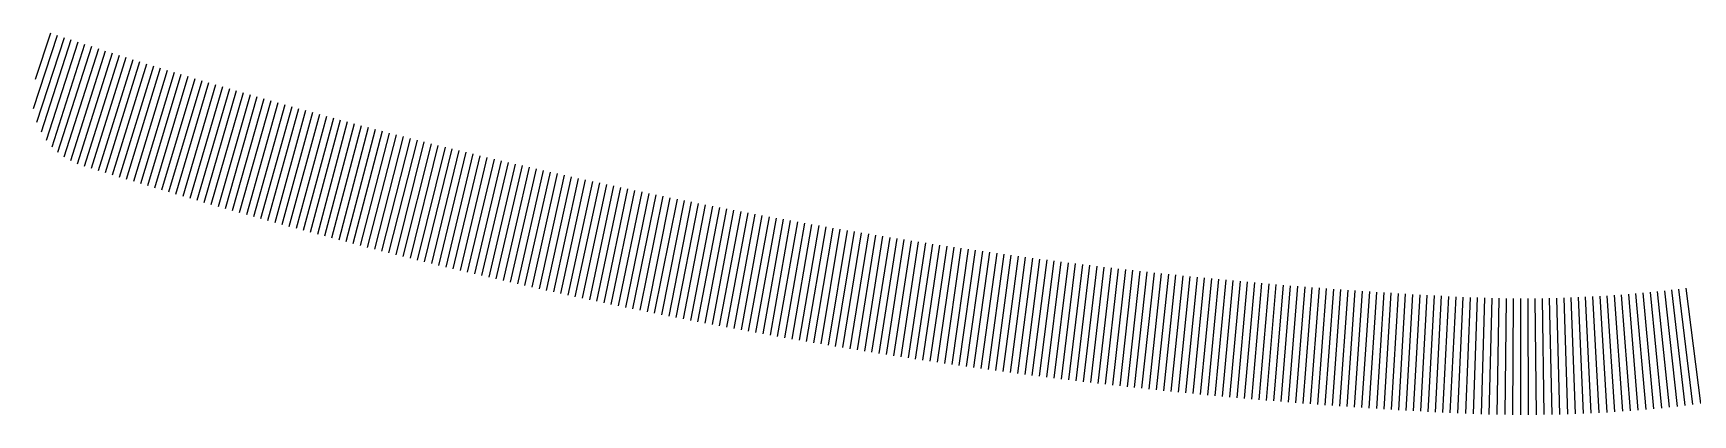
# Model space of a CAD drawing. Extents: x 343755544 to 343964754, y 671968908 to 672045261.
# Drawn here: x 343755544 to 343791242, y 671968908 to 671977109 of the extents above; entities that cross this region are included whole.
import ezdxf

# ---------------------------------------------------------------- set-up
doc = ezdxf.new("R2010")
doc.units = 0
doc.header["$LTSCALE"] = 1000
doc.header["$MEASUREMENT"] = 0
doc.layers.add('00-铺装填充', color=251, linetype='Continuous')

msp = doc.modelspace()

# ---------------------------------------------------------------- linework, layer by layer
at = {"layer": '00-铺装填充'}
for points in [[(343756062, 671977060), (343755544, 671975481)], [(343755915, 671977109), (343755587, 671976115)], [(343756209, 671977012), (343755616, 671975193)], [(343756357, 671976964), (343755712, 671974979)], [(343756504, 671976916), (343755822, 671974806)], [(343756651, 671976868), (343755942, 671974663)], [(343756799, 671976820), (343756069, 671974544)], [(343756947, 671976773), (343756204, 671974444)], [(343757094, 671976726), (343756344, 671974363)], [(343757242, 671976679), (343756489, 671974298)], [(343757390, 671976632), (343756639, 671974247)], [(343757538, 671976585), (343756791, 671974200)], [(343757685, 671976539), (343756942, 671974152)], [(343757833, 671976493), (343757093, 671974105)], [(343757981, 671976447), (343757244, 671974058)], [(343758130, 671976401), (343757395, 671974011)], [(343758278, 671976356), (343757547, 671973965)], [(343758426, 671976310), (343757698, 671973919)], [(343758574, 671976265), (343757850, 671973872)], [(343758723, 671976220), (343758001, 671973826)], [(343758871, 671976175), (343758153, 671973781)], [(343759019, 671976131), (343758305, 671973735)], [(343759168, 671976086), (343758456, 671973690)], [(343759316, 671976042), (343758608, 671973645)], [(343759465, 671975998), (343758760, 671973600)], [(343759614, 671975955), (343758912, 671973555)], [(343759763, 671975911), (343759064, 671973511)], [(343759911, 671975868), (343759216, 671973466)], [(343760060, 671975824), (343759368, 671973422)], [(343760209, 671975781), (343759520, 671973378)], [(343760358, 671975739), (343759672, 671973335)], [(343760507, 671975696), (343759825, 671973291)], [(343760656, 671975654), (343759977, 671973248)], [(343760805, 671975612), (343760129, 671973205)], [(343760955, 671975570), (343760282, 671973162)], [(343761104, 671975528), (343760434, 671973119)], [(343761253, 671975486), (343760587, 671973077)], [(343761403, 671975445), (343760740, 671973034)], [(343761552, 671975404), (343760892, 671972992)], [(343761702, 671975363), (343761045, 671972951)], [(343761851, 671975322), (343761198, 671972909)], [(343762001, 671975282), (343761351, 671972868)], [(343762150, 671975241), (343761504, 671972826)], [(343762300, 671975201), (343761657, 671972785)], [(343762450, 671975161), (343761810, 671972744)], [(343762600, 671975121), (343761963, 671972704)], [(343762749, 671975082), (343762116, 671972663)], [(343762899, 671975042), (343762269, 671972623)], [(343763049, 671975003), (343762422, 671972583)], [(343763199, 671974964), (343762575, 671972543)], [(343763349, 671974926), (343762729, 671972504)], [(343763500, 671974887), (343762882, 671972465)], [(343763650, 671974849), (343763036, 671972425)], [(343763800, 671974811), (343763189, 671972386)], [(343763950, 671974773), (343763343, 671972348)], [(343764101, 671974735), (343763496, 671972309)], [(343764251, 671974697), (343763650, 671972271)], [(343764402, 671974660), (343763804, 671972233)], [(343764552, 671974623), (343763957, 671972195)], [(343764703, 671974586), (343764111, 671972157)], [(343764853, 671974549), (343764265, 671972120)], [(343765004, 671974513), (343764419, 671972082)], [(343765154, 671974477), (343764573, 671972045)], [(343765305, 671974441), (343764727, 671972008)], [(343765456, 671974405), (343764881, 671971972)], [(343765607, 671974369), (343765035, 671971935)], [(343765758, 671974333), (343765189, 671971899)], [(343765909, 671974298), (343765344, 671971863)], [(343766060, 671974263), (343765498, 671971827)], [(343766211, 671974228), (343765652, 671971791)], [(343766362, 671974194), (343765807, 671971756)], [(343766513, 671974159), (343765961, 671971721)], [(343766664, 671974125), (343766115, 671971686)], [(343766815, 671974091), (343766270, 671971651)], [(343766966, 671974057), (343766424, 671971616)], [(343767118, 671974023), (343766579, 671971582)], [(343767269, 671973990), (343766734, 671971548)], [(343767420, 671973956), (343766888, 671971514)], [(343767572, 671973923), (343767043, 671971480)], [(343767723, 671973891), (343767198, 671971446)], [(343767875, 671973858), (343767353, 671971413)], [(343768027, 671973826), (343767508, 671971380)], [(343768178, 671973793), (343767662, 671971347)], [(343768330, 671973761), (343767817, 671971314)], [(343768481, 671973729), (343767972, 671971282)], [(343768633, 671973698), (343768127, 671971250)], [(343768785, 671973666), (343768283, 671971217)], [(343768937, 671973635), (343768438, 671971186)], [(343769089, 671973604), (343768593, 671971154)], [(343769241, 671973573), (343768748, 671971122)], [(343769393, 671973543), (343768903, 671971091)], [(343769545, 671973512), (343769059, 671971060)], [(343769697, 671973482), (343769214, 671971029)], [(343769849, 671973452), (343769369, 671970999)], [(343770001, 671973423), (343769525, 671970968)], [(343770153, 671973393), (343769680, 671970938)], [(343770305, 671973364), (343769836, 671970908)], [(343770457, 671973334), (343769991, 671970878)], [(343770610, 671973305), (343770147, 671970849)], [(343770762, 671973277), (343770302, 671970819)], [(343770914, 671973248), (343770458, 671970790)], [(343771067, 671973220), (343770614, 671970761)], [(343771219, 671973192), (343770770, 671970732)], [(343771372, 671973164), (343770925, 671970704)], [(343771524, 671973136), (343771081, 671970676)], [(343771677, 671973109), (343771237, 671970648)], [(343771829, 671973081), (343771393, 671970620)], [(343771982, 671973054), (343771549, 671970592)], [(343772134, 671973027), (343771705, 671970564)], [(343772287, 671973001), (343771861, 671970537)], [(343772440, 671972974), (343772017, 671970510)], [(343772593, 671972948), (343772173, 671970483)], [(343772745, 671972922), (343772329, 671970457)], [(343772898, 671972896), (343772485, 671970430)], [(343773051, 671972870), (343772641, 671970404)], [(343773204, 671972845), (343772798, 671970378)], [(343773357, 671972820), (343772954, 671970352)], [(343773510, 671972794), (343773110, 671970327)], [(343773663, 671972770), (343773266, 671970301)], [(343773816, 671972745), (343773423, 671970276)], [(343773969, 671972721), (343773579, 671970251)], [(343774122, 671972696), (343773736, 671970226)], [(343774275, 671972672), (343773892, 671970202)], [(343774428, 671972649), (343774049, 671970178)], [(343774582, 671972625), (343774205, 671970153)], [(343774735, 671972602), (343774362, 671970130)], [(343774888, 671972578), (343774518, 671970106)], [(343775041, 671972555), (343774675, 671970082)], [(343775195, 671972533), (343774831, 671970059)], [(343775348, 671972510), (343774988, 671970036)], [(343775501, 671972488), (343775145, 671970013)], [(343775655, 671972466), (343775302, 671969991)], [(343775808, 671972444), (343775458, 671969968)], [(343775962, 671972422), (343775615, 671969946)], [(343776115, 671972400), (343775772, 671969924)], [(343776269, 671972379), (343775929, 671969902)], [(343776422, 671972358), (343776086, 671969881)], [(343776576, 671972337), (343776243, 671969859)], [(343776729, 671972316), (343776400, 671969838)], [(343776883, 671972296), (343776557, 671969817)], [(343777037, 671972275), (343776714, 671969796)], [(343777190, 671972255), (343776871, 671969776)], [(343777344, 671972236), (343777028, 671969756)], [(343777498, 671972216), (343777185, 671969736)], [(343777652, 671972196), (343777342, 671969716)], [(343777805, 671972177), (343777499, 671969696)], [(343777959, 671972158), (343777656, 671969677)], [(343778113, 671972139), (343777813, 671969657)], [(343778267, 671972121), (343777971, 671969638)], [(343778421, 671972102), (343778128, 671969619)], [(343778575, 671972084), (343778285, 671969601)], [(343778729, 671972066), (343778443, 671969582)], [(343778883, 671972048), (343778600, 671969564)], [(343779037, 671972031), (343778757, 671969546)], [(343779191, 671972013), (343778915, 671969529)], [(343779345, 671971996), (343779072, 671969511)], [(343779499, 671971979), (343779229, 671969494)], [(343779653, 671971962), (343779387, 671969477)], [(343779807, 671971946), (343779544, 671969460)], [(343779961, 671971929), (343779702, 671969443)], [(343780115, 671971913), (343779859, 671969426)], [(343780270, 671971897), (343780017, 671969410)], [(343780424, 671971882), (343780174, 671969394)], [(343780578, 671971866), (343780332, 671969378)], [(343780732, 671971851), (343780490, 671969363)], [(343780887, 671971836), (343780647, 671969347)], [(343781041, 671971821), (343780805, 671969332)], [(343781195, 671971806), (343780962, 671969317)], [(343781349, 671971792), (343781120, 671969302)], [(343781504, 671971777), (343781278, 671969288)], [(343781658, 671971763), (343781436, 671969273)], [(343781813, 671971749), (343781593, 671969259)], [(343781967, 671971736), (343781751, 671969245)], [(343782121, 671971722), (343781909, 671969231)], [(343782276, 671971709), (343782067, 671969218)], [(343782430, 671971696), (343782224, 671969205)], [(343782585, 671971683), (343782382, 671969191)], [(343782739, 671971671), (343782540, 671969179)], [(343782894, 671971658), (343782698, 671969166)], [(343783048, 671971646), (343782856, 671969154)], [(343783203, 671971634), (343783014, 671969141)], [(343783357, 671971622), (343783172, 671969129)], [(343783512, 671971611), (343783330, 671969117)], [(343790938, 671971609), (343791239, 671969127)], [(343791092, 671971628), (343791407, 671969148)], [(343783666, 671971599), (343783487, 671969106)], [(343783821, 671971588), (343783645, 671969094)], [(343783976, 671971577), (343783803, 671969083)], [(343784130, 671971567), (343783961, 671969072)], [(343784285, 671971556), (343784119, 671969062)], [(343784440, 671971546), (343784277, 671969051)], [(343784594, 671971536), (343784435, 671969041)], [(343784749, 671971526), (343784594, 671969031)], [(343784904, 671971516), (343784752, 671969021)], [(343785058, 671971507), (343784910, 671969011)], [(343785213, 671971497), (343785068, 671969002)], [(343785368, 671971488), (343785226, 671968992)], [(343785523, 671971479), (343785384, 671968983)], [(343785677, 671971471), (343785542, 671968974)], [(343785832, 671971462), (343785700, 671968966)], [(343785987, 671971454), (343785858, 671968957)], [(343786142, 671971446), (343786017, 671968949)], [(343786296, 671971439), (343786183, 671968941)], [(343786451, 671971432), (343786352, 671968934)], [(343786606, 671971426), (343786521, 671968927)], [(343786761, 671971421), (343786689, 671968922)], [(343786916, 671971417), (343786858, 671968917)], [(343787071, 671971413), (343787027, 671968914)], [(343787226, 671971411), (343787196, 671968911)], [(343787381, 671971409), (343787364, 671968909)], [(343787536, 671971408), (343787533, 671968908)], [(343787691, 671971409), (343787702, 671968909)], [(343787846, 671971410), (343787871, 671968910)], [(343788001, 671971411), (343788040, 671968912)], [(343788156, 671971414), (343788209, 671968915)], [(343788311, 671971418), (343788377, 671968918)], [(343788466, 671971422), (343788546, 671968923)], [(343788621, 671971427), (343788715, 671968929)], [(343788776, 671971433), (343788884, 671968936)], [(343788930, 671971440), (343789052, 671968943)], [(343789085, 671971448), (343789221, 671968952)], [(343789240, 671971457), (343789390, 671968961)], [(343789395, 671971466), (343789558, 671968972)], [(343789549, 671971477), (343789727, 671968983)], [(343789704, 671971488), (343789895, 671968995)], [(343789859, 671971500), (343790063, 671969009)], [(343790013, 671971513), (343790231, 671969023)], [(343790167, 671971527), (343790400, 671969038)], [(343790322, 671971542), (343790568, 671969054)], [(343790476, 671971557), (343790736, 671969071)], [(343790630, 671971574), (343790904, 671969089)], [(343790784, 671971591), (343791071, 671969107)]]:
    msp.add_lwpolyline(points, dxfattribs=at)

doc.saveas('drawing.dxf')
